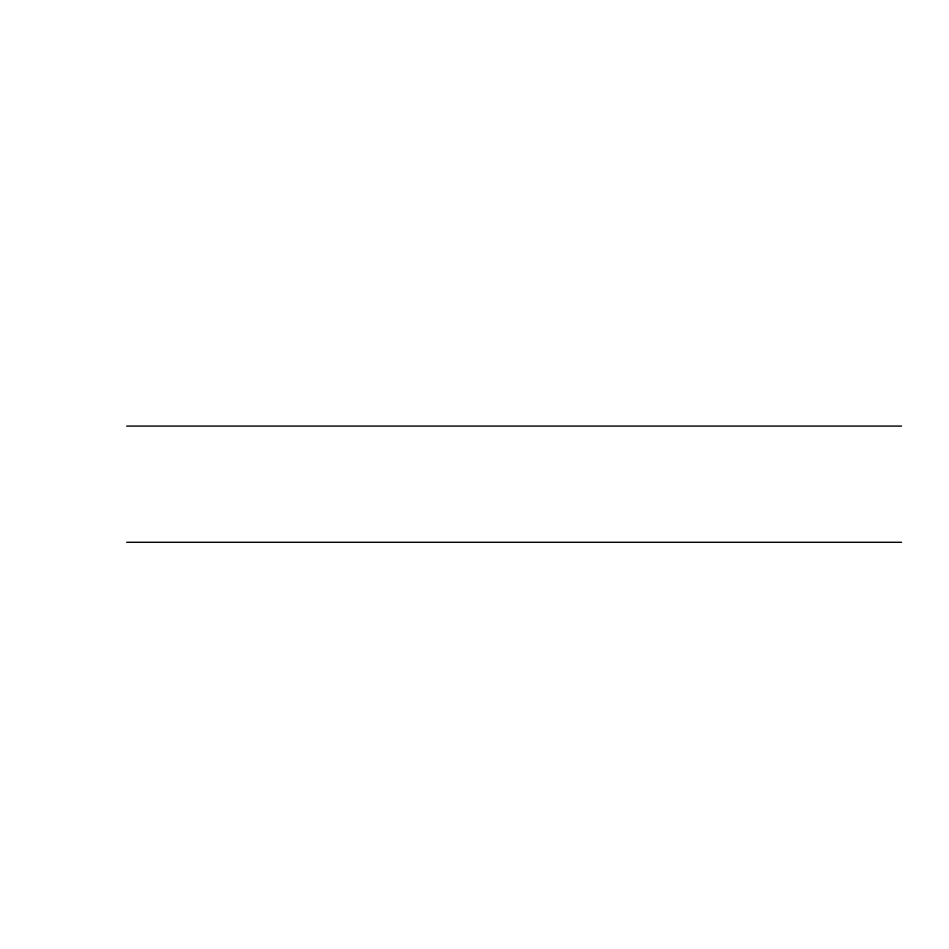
<?xml version="1.0" encoding="UTF-8"?>
<svg xmlns="http://www.w3.org/2000/svg" width="949" height="949" viewBox="0 0 949 949"><rect width="100%" height="100%" fill="white"/><g stroke="black" fill="none" stroke-linecap="round" stroke-linejoin="round"><path stroke-width="1.42" d="M126.703 426.077L901.55 426.077M126.703 542.294L901.55 542.294"/></g></svg>
